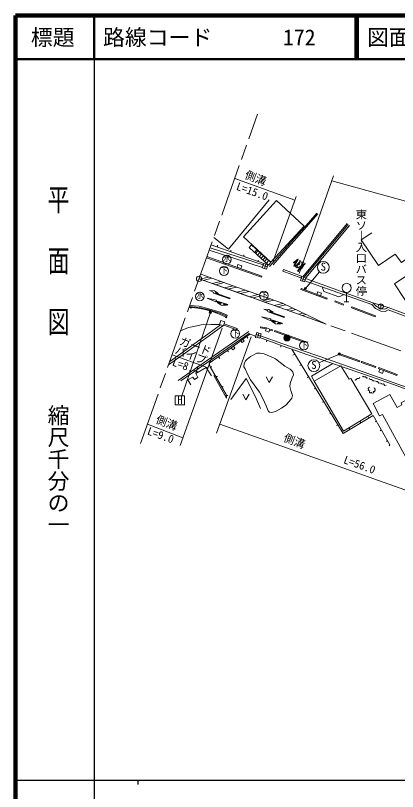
# Model space of a CAD drawing. Units: millimetres at full size, sheet at 1:1000; details may follow other scales. Extents: x 40000 to 680000, y 20000 to 380000.
# Drawn here: x 40000 to 127350, y 202409 to 380000 of the extents above; entities that cross this region are included whole.
import ezdxf
from ezdxf.enums import TextEntityAlignment as Align

# ---------------------------------------------------------------- set-up
doc = ezdxf.new("R2010")
doc.units = ezdxf.units.MM
doc.header["$LTSCALE"] = 1000
doc.linetypes.add('CHAIN', pattern=[18.5, 12, -1.5, 3.5, -1.5])
for name, color, linetype, lineweight in [('M-BGD', 7, 'Continuous', 13), ('M-BGD-EXST', 7, 'Continuous', 13), ('M-BMK', 2, 'CHAIN', 13), ('M-BMK-SRVR', 3, 'Continuous', 13), ('M-STR-HTXT', 7, 'Continuous', 13), ('M-STR-STRC', 7, 'Continuous', 13), ('M-TTL', 2, 'Continuous', 140), ('M-TTL-BAND', 7, 'Continuous', 25), ('M-TTL-LINE', 7, 'Continuous', 50)]:
    doc.layers.add(name, color=color, linetype=linetype, lineweight=lineweight)
doc.layers.add('M-BMK-HTXT', color=7, linetype='Continuous')
doc.layers.add('M-TTL-TXT', color=7, linetype='Continuous')
doc.styles.add('@ＭＳ ゴシック', font='')
doc.styles.add('ＭＳ ゴシック', font='')
doc.styles.get('@ＭＳ ゴシック').set_extended_font_data('@MS Gothic')
doc.styles.get('ＭＳ ゴシック').set_extended_font_data('MS Gothic')

msp = doc.modelspace()

# ---------------------------------------------------------------- hatches: boundary and pattern name
at = {"layer": 'M-BGD'}
msp.add_hatch(color=256, dxfattribs=at).paths.add_polyline_path([(101381, 306221, 1), (102781, 306221, 0.41421), (102081, 306921, 0.41421)])
at = {"layer": 'M-BGD-EXST'}
for points in [[(106541, 317536, 1), (106041, 317536, 1)], [(84819, 312054, 1), (84319, 312054, 0.41421), (84569, 311804, 0.41421)], [(114314, 302523, 0.41421), (114064, 302773, 0.41421), (113814, 302523, 1)]]:
    msp.add_hatch(color=256, dxfattribs=at).paths.add_polyline_path(points)

# ---------------------------------------------------------------- linework, layer by layer
at = {"layer": 'M-BGD'}
for p, q in [((105709, 320191), (115857, 332386)), ((106016, 320091), (116087, 332194)), ((106374, 319974), (116356, 331970)), ((96651, 322917), (84498, 326849)), ((96754, 323235), (84730, 327502)), ((86219, 326974), (86219, 327408)), ((96464, 322347), (84313, 326278)), ((89228, 325906), (89228, 326318)), ((92235, 324839), (92235, 325215)), ((94615, 325799), (95154, 326390)), ((94912, 325531), (95451, 326122)), ((95321, 325162), (95860, 325753)), ((95729, 324794), (96268, 325385)), ((96137, 324426), (96677, 325017)), ((83692, 324580), (96220, 320130)), ((83776, 324815), (96304, 320366)), ((95460, 323695), (95460, 323984)), ((96546, 324057), (97085, 324648)), ((96954, 323689), (97494, 324280)), ((97363, 323321), (97902, 323912)), ((96599, 322760), (97550, 322449)), ((97230, 323080), (96919, 322129)), ((96220, 320130), (96304, 320366)), ((105300, 319798), (106251, 319488)), ((105930, 320119), (105620, 319168)), ((105269, 317299), (105357, 317533)), ((105269, 317299), (111194, 315068)), ((105357, 317533), (111282, 315302)), ((115721, 316610), (115721, 314436)), ((111194, 315068), (111282, 315302)), ((113079, 314692), (112990, 314458)), ((112990, 314458), (114915, 313726)), ((113079, 314692), (115004, 313959)), ((114915, 313726), (115004, 313959)), ((116804, 313076), (116892, 313310)), ((116804, 313076), (122225, 311057)), ((116892, 313310), (122312, 311291)), ((121751, 314273), (125185, 313177)), ((123540, 314018), (123540, 312818)), ((88320, 311195), (88419, 311425)), ((122225, 311057), (122312, 311291)), ((77226, 296491), (93384, 307714)), ((93450, 307251), (77839, 296396)), ((93611, 307049), (93450, 307251)), ((95676, 307282), (95366, 306332)), ((96006, 308517), (96056, 308762)), ((97284, 308259), (96006, 308517)), ((97366, 308497), (96056, 308762)), ((98086, 307977), (98689, 307852)), ((98167, 308215), (98739, 308097)), ((98689, 307852), (98739, 308097)), ((99219, 307688), (99306, 307923)), ((99219, 307688), (106142, 305147)), ((99306, 307923), (106229, 305382)), ((91506, 305562), (89814, 304327)), ((91978, 305933), (93611, 307049)), ((92869, 306542), (93135, 306157)), ((93611, 307049), (94922, 306582)), ((94843, 306610), (94850, 306230)), ((95046, 306962), (95997, 306652)), ((97446, 305713), (97381, 305286)), ((89342, 303957), (84322, 300403)), ((100671, 304544), (100686, 304102)), ((106142, 305147), (106229, 305382)), ((88461, 303333), (88688, 302999)), ((103877, 302507), (103443, 302268)), ((114278, 302586), (114193, 302351)), ((114193, 302351), (118680, 300723)), ((114278, 302586), (118765, 300958)), ((86431, 301896), (86714, 301495)), ((118680, 300723), (118765, 300958)), ((119170, 300842), (119085, 300607)), ((119085, 300607), (122351, 299424)), ((119170, 300842), (122436, 299659)), ((84477, 299584), (84917, 299624)), ((105348, 300091), (105045, 299916)), ((122351, 299424), (122436, 299659)), ((122999, 299182), (123083, 299418)), ((123280, 299083), (122999, 299182)), ((123083, 299418), (127295, 297875)), ((124176, 298767), (127208, 297641)), ((85362, 297637), (88245, 292387)), ((85827, 297252), (86155, 297442)), ((107019, 297345), (106721, 297174)), ((127208, 297641), (127295, 297875)), ((87187, 294903), (87472, 295098)), ((88200, 292809), (88568, 293087)), ((108615, 294724), (108344, 294541)), ((110475, 291669), (110227, 291516)), ((112100, 289000), (111875, 288823)), ((120781, 287845), (120629, 288115)), ((113712, 286352), (113404, 286150)), ((119002, 286784), (118855, 287038)), ((122523, 287142), (122232, 286981)), ((116453, 285264), (116296, 285516)), ((123656, 285164), (123407, 284980)), ((125063, 282708), (124812, 282533)), ((125616, 281741), (125471, 281499))]:
    msp.add_line(p, q, dxfattribs=at)
for points in [[(85345, 329234), (88743, 326508), (98038, 337831)], [(98080, 322574), (100870, 325756), (103970, 329231), (107027, 332590), (108878, 334759)], [(109124, 334595), (106535, 331606), (103762, 328441), (102201, 326724), (98890, 322949)], [(121463, 330281), (119060, 328662), (123041, 322766), (126811, 325418), (128265, 323493), (132251, 326268)], [(135972, 324857), (126638, 318628), (131105, 311851), (142609, 319766), (139901, 323674)], [(106349, 319790), (121751, 314273), (122588, 313393), (123684, 312859), (124449, 312758), (125185, 313177), (149758, 304059), (161216, 300093), (164420, 298895), (165042, 298141), (165982, 297718), (167693, 297652), (171355, 296461), (191556, 305655)], [(106194, 319314), (121471, 313842), (122288, 312983), (123538, 312374), (124550, 312241), (125229, 312627), (149589, 303588), (161047, 299623), (164120, 298474), (164731, 297733), (165865, 297222), (167604, 297155), (171385, 295926), (191764, 305200)], [(110098, 317916), (110543, 316864), (113956, 315643), (115123, 316116)], [(115196, 314436), (115721, 314436), (116246, 314436)], [(88331, 310888), (86665, 311643), (84834, 312321), (83021, 312816), (81712, 313059), (79662, 313236)], [(79717, 313390), (81972, 313204), (84180, 312666), (86745, 311873), (88320, 311195)], [(79803, 313633), (82012, 313451), (84246, 312907), (86831, 312108), (88419, 311425)], [(74966, 300018), (79385, 303155), (81925, 304998), (84273, 306657), (87437, 309013)], [(75257, 300838), (79094, 303561), (81634, 305404), (83979, 307062), (86855, 309203)], [(86637, 309274), (84722, 309290), (82482, 309210), (80770, 308860), (79529, 308609), (77750, 307854)], [(95876, 306283), (101002, 304424), (111221, 300851), (125389, 295922), (145775, 288507), (145749, 283807), (133401, 276612)], [(96016, 306711), (101153, 304848), (111372, 301363), (125540, 296345), (146227, 288821), (146198, 283548), (133627, 276223)], [(103172, 303665), (114927, 284355), (121780, 288440), (125616, 281741)], [(84322, 300403), (84477, 299584), (88155, 293230), (88245, 292387)], [(112592, 300374), (107723, 297470), (108333, 296296)], [(80093, 295446), (79430, 296659), (80550, 297255), (80960, 296677), (81725, 297153), (81249, 298076), (83591, 299447), (84813, 297545)], [(89213, 292097), (92722, 296906), (94889, 292716), (96004, 290033)], [(97315, 297308), (98031, 296013), (98747, 297308)], [(117939, 296658), (118124, 296920), (118593, 296961), (118713, 297209)], [(119684, 297274), (120002, 297306), (120341, 296977), (120607, 297048)], [(121126, 296728), (121446, 296734), (121757, 296379), (122028, 296429)], [(120990, 294883), (120862, 294929), (120750, 294884), (120644, 294750), (120664, 294620), (120747, 294561), (120806, 294549), (120701, 294489), (120636, 294299), (120669, 294163), (120850, 294093), (120997, 294112), (120920, 293916), (120917, 293750), (121041, 293674), (121223, 293635), (121348, 293691), (121381, 293753), (121434, 293670), (121666, 293567), (121839, 293635), (121938, 293795), (121896, 293906), (121825, 293959), (122019, 293911), (122210, 294023), (122263, 294222), (122192, 294299), (122064, 294331), (122221, 294375), (122243, 294464), (122202, 294634), (122120, 294724), (121948, 294802)], [(122456, 296203), (122775, 296219), (123096, 295874), (123366, 295931)], [(123836, 295651), (124154, 295684), (124493, 295356), (124759, 295428)], [(91971, 293362), (92687, 292067), (93403, 293363)]]:
    msp.add_lwpolyline(points, dxfattribs=at)
for points in [[(92115, 329340), (99715, 337667), (106011, 331814), (98411, 323568)], [(93398, 326897), (97853, 322878), (98389, 323472), (93933, 327491)], [(96444, 322284), (97395, 321974), (97705, 322925), (96754, 323235)], [(90653, 322372), (91502, 322071), (91719, 322684), (90871, 322985)], [(105145, 319323), (106095, 319013), (106406, 319963), (105455, 320274)], [(108933, 316186), (109775, 315869), (110004, 316478), (109162, 316795)], [(86637, 309274), (87588, 308964), (87898, 309915), (86947, 310225)], [(94891, 306487), (95841, 306177), (96152, 307127), (95201, 307438)], [(97149, 307864), (97942, 307553), (98167, 308215), (97366, 308497)], [(91845, 305130), (92317, 305500), (91978, 305933), (91506, 305562)], [(89681, 303524), (90153, 303895), (89814, 304327), (89342, 303957)], [(93754, 301945), (92993, 301353), (92621, 300964), (92283, 300288), (92199, 299629), (92503, 299172), (93061, 297938), (93771, 296586), (94584, 295501), (95786, 293774), (96548, 292335), (97292, 290694), (97749, 289544), (98087, 289205), (98561, 289138), (99423, 289341), (100843, 290101), (101807, 290845), (102602, 291674), (103160, 292417), (103314, 293011), (102942, 294178), (102739, 295074), (102806, 295800), (103246, 297090), (103568, 297766), (103432, 298476), (102807, 299084), (101556, 299727), (99438, 301407), (98322, 301947), (97679, 302184), (96851, 302556), (95972, 302725), (95194, 302725)], [(108333, 296296), (114428, 299812), (116308, 296781), (116687, 296917), (121500, 288823), (114970, 284902)], [(123058, 298429), (123950, 298105), (124176, 298767), (123280, 299083)], [(121772, 291193), (125628, 293249), (127308, 290302), (128353, 290901), (128216, 291364), (129724, 292169), (136910, 279235), (133301, 277281), (132679, 278336), (130224, 277070), (123906, 288708), (123249, 288380)]]:
    msp.add_lwpolyline(points, close=True, dxfattribs=at)
for centre, radius in [((115721, 317660), 1050), ((80085, 313200), 150), ((84490, 312415), 150), ((123540, 313418), 600), ((88148, 310971), 150), ((102081, 306221), 700), ((117724, 296567), 50), ((119474, 297377), 50), ((120925, 296848), 50), ((122251, 296317), 50), ((123625, 295754), 50)]:
    msp.add_circle(centre, radius, dxfattribs=at)
at = {"layer": 'M-BGD-EXST'}
for centre, radius in [((88323, 324143), 1000), ((87672, 321532), 1000), ((82154, 315686), 1000), ((96781, 315903), 1000), ((106291, 317536), 250), ((84569, 312054), 250), ((90249, 307183), 1000), ((105960, 304495), 1000), ((114064, 302523), 250)]:
    msp.add_circle(centre, radius, dxfattribs=at)
at = {"layer": 'M-BMK'}
for p, q in [((68580, 282045), (95361, 357429)), ((81970, 319737), (251932, 259122))]:
    msp.add_line(p, q, dxfattribs=at)
at = {"layer": 'M-BMK-SRVR'}
msp.add_circle((81971, 319737), 600, dxfattribs=at)
at = {"layer": 'M-STR-HTXT'}
for p, q in [((112730, 343285), (104852, 320982)), ((90120, 342674), (103883, 337777)), ((112332, 342160), (181077, 323158)), ((98912, 323806), (104162, 338562)), ((106291, 317536), (109483, 321363)), ((84569, 312054), (78000, 292979)), ((77651, 281612), (87289, 308440)), ((85967, 284379), (93866, 306489)), ((75797, 302358), (84040, 299397)), ((114064, 302523), (109403, 300530)), ((70160, 286490), (78277, 283354)), ((86706, 286448), (138794, 267976))]:
    msp.add_line(p, q, dxfattribs=at)
at = {"layer": 'M-STR-STRC'}
for p, q in [((103545, 323455), (104549, 324251)), ((103545, 323455), (103638, 323337)), ((103621, 322709), (104329, 323885)), ((103638, 323337), (104329, 323885)), ((104677, 324174), (103750, 322631)), ((103921, 322528), (104923, 323560)), ((104268, 322670), (104801, 323219)), ((104677, 324174), (104549, 324251)), ((104707, 322955), (104801, 323219)), ((104848, 322905), (105192, 323865)), ((104923, 323560), (105050, 323915)), ((105192, 323865), (105050, 323915)), ((105079, 322416), (105594, 323273)), ((105534, 323659), (105380, 323402)), ((105380, 323402), (105594, 323273)), ((106220, 323247), (105534, 323659)), ((106065, 322989), (106220, 323247)), ((106220, 323247), (106147, 323116)), ((101115, 321485), (101272, 321906)), ((101115, 321485), (105279, 319931)), ((101272, 321906), (105436, 320352)), ((103750, 322631), (103621, 322709)), ((104435, 322219), (103921, 322528)), ((104435, 322219), (103921, 322528)), ((104590, 322476), (104268, 322670)), ((104590, 322476), (104435, 322219)), ((104512, 321473), (104924, 322159)), ((104641, 321396), (104512, 321473)), ((104848, 322905), (104707, 322955)), ((104710, 322288), (104924, 322159)), ((105851, 323118), (105259, 322133)), ((105387, 322055), (105259, 322133)), ((105980, 323041), (105387, 322055)), ((106065, 322989), (105980, 323041)), ((82181, 319662), (84144, 320145)), ((82950, 319388), (84913, 319870)), ((105279, 319931), (105436, 320352)), ((85001, 318656), (86964, 319139)), ((85001, 318656), (86964, 319139)), ((85770, 318382), (87733, 318865)), ((87821, 317651), (89784, 318133)), ((87821, 317651), (89784, 318133)), ((84368, 317044), (85127, 316792)), ((89019, 315184), (85710, 316282)), ((85988, 316348), (89066, 315326)), ((88591, 317376), (90553, 317859)), ((92619, 317131), (90649, 316647)), ((90649, 316647), (92619, 317131)), ((90649, 316647), (91422, 316374)), ((91422, 316374), (93392, 316858)), ((91422, 316374), (93392, 316858)), ((93392, 316858), (92619, 317131)), ((95452, 316129), (93482, 315644)), ((93482, 315644), (95452, 316129)), ((96225, 315855), (95452, 316129)), ((85809, 314436), (85857, 314579)), ((85857, 314579), (87078, 314173)), ((85951, 314863), (85904, 314721)), ((85904, 314721), (88561, 313839)), ((86094, 314342), (86853, 314090)), ((89019, 315184), (89066, 315326)), ((93482, 315644), (94255, 315371)), ((94255, 315371), (96225, 315855)), ((94255, 315371), (96225, 315855)), ((98285, 315126), (96315, 314642)), ((96315, 314642), (98285, 315126)), ((96315, 314642), (97088, 314368)), ((97088, 314368), (99058, 314853)), ((97088, 314368), (99058, 314853)), ((99058, 314853), (98285, 315126)), ((87809, 313930), (88514, 313696)), ((88514, 313696), (88561, 313839)), ((96811, 312771), (97570, 312519)), ((99148, 313639), (101104, 314120)), ((99921, 313366), (101748, 313815)), ((100665, 313103), (111075, 309396)), ((101036, 314153), (111075, 309396)), ((101976, 312636), (103465, 313002)), ((102746, 312362), (104109, 312697)), ((101462, 310911), (98154, 312009)), ((98431, 312075), (101509, 311053)), ((101462, 310911), (101509, 311053)), ((104799, 311631), (105826, 311883)), ((105569, 311356), (106470, 311578)), ((87650, 309154), (87743, 309439)), ((87650, 309154), (90598, 308071)), ((87743, 309439), (90702, 308353)), ((98253, 310163), (98300, 310306)), ((98300, 310306), (99522, 309900)), ((98394, 310590), (98347, 310448)), ((98347, 310448), (101004, 309566)), ((98537, 310069), (99297, 309817)), ((100252, 309657), (100957, 309423)), ((100957, 309423), (101004, 309566)), ((90598, 308071), (90702, 308353)), ((76538, 292979), (76538, 290879)), ((78638, 292979), (76538, 292979)), ((78638, 290879), (78638, 292979)), ((76538, 290879), (78638, 290879))]:
    msp.add_line(p, q, dxfattribs=at)
for points in [[(105851, 323118), (105723, 323196), (104641, 321396)], [(104710, 322288), (104865, 322545), (105079, 322416)], [(81970, 319737), (88911, 317262), (100665, 313103)], [(82344, 320786), (89284, 318312), (101036, 314153)], [(84368, 317044), (85506, 316982), (86456, 316351), (85697, 316603)], [(85951, 314863), (83792, 315343), (85809, 314436)], [(86094, 314342), (87044, 313710), (88182, 313648), (87423, 313901)], [(96811, 312771), (97950, 312709), (98899, 312078), (98140, 312330)], [(98394, 310590), (96236, 311070), (98253, 310163)], [(98537, 310069), (99487, 309437), (100625, 309376), (99866, 309628)]]:
    msp.add_lwpolyline(points, dxfattribs=at)
for centre in [(110382, 322371), (108228, 299866)]:
    msp.add_circle(centre, 1350, dxfattribs=at)
for centre, radius, start, end in [((86026, 317231), 1000, 206.05968, 251.63269), ((86146, 316822), 500, 206.05968, 251.6327), ((87311, 313200), 1000, 103.42101, 117.20567), ((87651, 313456), 500, 71.63266, 117.20567), ((87311, 313200), 1000, 71.63266, 71.63268), ((98469, 312958), 1000, 206.05968, 251.63269), ((98589, 312549), 500, 206.05968, 251.6327), ((99754, 308927), 1000, 103.42101, 117.20567), ((100095, 309183), 500, 71.63266, 117.20567), ((99754, 308927), 1000, 71.63266, 71.63268)]:
    msp.add_arc(centre, radius, start, end, dxfattribs=at)
at = {"layer": 'M-TTL'}
for p, q in [((40000, 380000), (40000, 20000)), ((680000, 380000), (40000, 380000))]:
    msp.add_line(p, q, dxfattribs=at)
at = {"layer": 'M-TTL-BAND'}
for p, q in [((58000, 370000), (58000, 20000)), ((40000, 205000), (579000, 205000)), ((68000, 205000), (68000, 204000))]:
    msp.add_line(p, q, dxfattribs=at)
at = {"layer": 'M-TTL-LINE'}
for p, q in [((58000, 380000), (58000, 370000)), ((117750, 380000), (117750, 370000)), ((118250, 380000), (118250, 370000)), ((40000, 370000), (680000, 370000))]:
    msp.add_line(p, q, dxfattribs=at)

# ---------------------------------------------------------------- texts
at = {"layer": 'M-BGD-EXST', "style": 'ＭＳ ゴシック'}
for s, p in [('水', (87444, 323352)), ('下', (86819, 320545)), ('水', (81275, 314895)), ('下', (95928, 314915)), ('下', (89397, 306195)), ('下', (105107, 303508))]:
    msp.add_text(s, height=1320, dxfattribs=at).set_placement(p, align=Align.BOTTOM_LEFT)
at = {"layer": 'M-BMK-HTXT', "style": '@ＭＳ ゴシック'}
msp.add_text('東ソ｜入口バス停', height=1833, rotation=270, dxfattribs=at).set_placement((117560, 335732), align=Align.BOTTOM_LEFT)
at = {"layer": 'M-STR-HTXT', "style": 'ＭＳ ゴシック'}
for s, rotation, p in [('側溝\u3000', 338.978, (92072, 342327)), ('L=15.0', 340.3, (90136, 339643)), ('ガード', 339.275, (77106, 304260)), ('パイプ', 339.275, (76081, 302186)), ('L=8.4', 340.766, (75488, 299419)), ('側溝\u3000', 338.978, (71711, 286318)), ('側溝\u3000', 338.978, (71711, 286318)), ('L=9.0', 340.3, (69775, 283634)), ('L=9.0', 340.3, (69775, 283634)), ('側溝\u3000', 338.978, (100926, 282136)), ('L=56.0', 340.3, (114673, 277072))]:
    msp.add_text(s, height=1833, rotation=rotation, dxfattribs=at).set_placement(p, align=Align.BOTTOM_LEFT)
at = {"layer": 'M-STR-STRC', "style": 'ＭＳ ゴシック'}
for p in [(109726, 321079), (107573, 298574)]:
    msp.add_text('S', height=1833, rotation=358.508, dxfattribs=at).set_placement(p, align=Align.BOTTOM_LEFT)
msp.add_text('H', height=1833, dxfattribs=at).set_placement((76991, 290570), align=Align.BOTTOM_LEFT)
at = {"layer": 'M-TTL-BAND', "style": '@ＭＳ ゴシック', "width": 1.4}
msp.add_text('平  面  図', height=3666, rotation=270, dxfattribs=at).set_placement((49777, 306475), align=Align.MIDDLE_RIGHT)
at = {"layer": 'M-TTL-BAND', "style": '@ＭＳ ゴシック'}
msp.add_text('縮尺千分の一', height=3666, rotation=270, dxfattribs=at).set_placement((49777, 261030), align=Align.MIDDLE_RIGHT)
at = {"layer": 'M-TTL-TXT', "style": 'ＭＳ ゴシック'}
msp.add_text('標題', height=3666, dxfattribs=at).set_placement((48500, 375000), align=Align.MIDDLE_CENTER)
for s, p in [('路線コード', (60000, 375000)), ('172', (101142, 375000)), ('図面コード', (120380, 375000))]:
    msp.add_text(s, height=3666, dxfattribs=at).set_placement(p, align=Align.MIDDLE_LEFT)

doc.saveas('drawing.dxf')
